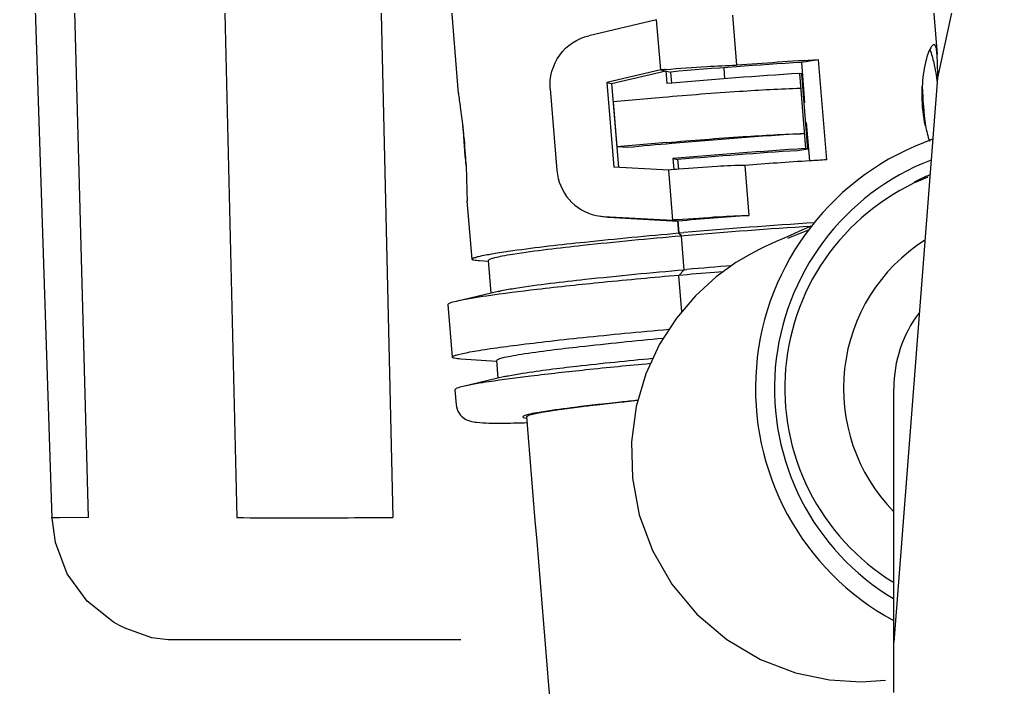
# Model space of a CAD drawing. Header units: metres. Extents: x 27859 to 32645, y 1492 to 8791.
# Drawn here: x 29839.55 to 29879.06, y 4942.13 to 4968.69 of the extents above; entities that cross this region are included whole.
import ezdxf

# ---------------------------------------------------------------- set-up
doc = ezdxf.new("R2010")
doc.units = ezdxf.units.M
doc.linetypes.add('CENTER', pattern=[2, 1.25, -0.25, 0.25, -0.25])
doc.layers.add('E-EQPT', color=190, linetype='Continuous')
doc.layers.add('E-HAT', color=253, linetype='CENTER', lineweight=15)

# ---------------------------------------------------------------- blocks, each defined once
blk = doc.blocks.new('EDG')
at = {"color": 0, "linetype": 'Continuous'}
for p, q in [((995.993, 2565.425, 1), (995.993, 2553.325, 1)), ((997.295, 2564.994, 1), (996.318, 2564.931, 1)), ((998.546, 2564.92, 1), (997.295, 2564.994, 1)), ((999.898, 2564.639, 1), (998.546, 2564.92, 1)), ((1001.296, 2564.107, 1), (999.898, 2564.639, 1)), ((1002.637, 2563.317, 1), (1001.296, 2564.107, 1)), ((994.246, 2540.964, 1), (995.993, 2563.425, 1)), ((1003.828, 2562.304, 1), (1002.637, 2563.317, 1)), ((1013.209, 2563.325, 1), (1024.861, 2563.325, 1)), ((1024.861, 2563.325, 1), (1025.5, 2563.247, 1)), ((1025.5, 2563.247, 1), (1026.539, 2562.879, 1)), ((1026.539, 2562.879, 1), (1026.788, 2562.755, 1)), ((1026.788, 2562.755, 1), (1026.79, 2562.754, 1)), ((1026.79, 2562.754, 1), (1027.03, 2562.62, 1)), ((1004.822, 2561.108, 1), (1003.828, 2562.304, 1)), ((1027.03, 2562.62, 1), (1028.078, 2561.787, 1)), ((1028.078, 2561.787, 1), (1028.867, 2560.705, 1)), ((1005.59, 2559.774, 1), (1004.822, 2561.108, 1)), ((1028.867, 2560.705, 1), (1029.342, 2559.454, 1)), ((1006.114, 2558.352, 1), (1005.59, 2559.774, 1)), ((1029.342, 2559.454, 1), (1029.468, 2558.488, 1)), ((1006.39, 2556.892, 1), (1006.114, 2558.352, 1)), ((1016.392, 2537.825, 1), (1015.917, 2558.455, 1)), ((1022.614, 2537.825, 1), (1022.124, 2558.455, 1)), ((1028.028, 2558.455, 1), (1029.158, 2558.467, 1)), ((1028.028, 2558.455, 1), (1028.582, 2537.825, 1)), ((1029.158, 2558.467, 1), (1029.513, 2558.47, 1)), ((1029.468, 2558.485, 1), (1030.144, 2537.823, 1)), ((1006.427, 2555.443, 1), (1006.39, 2556.892, 1)), ((1006.24, 2554.047, 1), (1006.427, 2555.443, 1)), ((1005.857, 2552.745, 1), (1006.24, 2554.047, 1)), ((1013.448, 2553.373, 1), (1013.4, 2553.971, 1)), ((1006.169, 2553.804, 1), (1006.398, 2553.827, 1)), ((1011.458, 2552.847, 1), (1013.127, 2553.244, 1)), ((1011.73, 2552.912, 1), (1011.787, 2552.213, 1)), ((1005.311, 2551.564, 1), (1005.857, 2552.745, 1)), ((1011.79, 2552.256, 1), (1013.216, 2552.155, 1)), ((1013.724, 2549.987, 1), (1013.554, 2552.079, 1)), ((1004.64, 2550.525, 1), (1005.311, 2551.564, 1)), ((1003.881, 2549.635, 1), (1004.64, 2550.525, 1)), ((1004.427, 2550.275, 1), (1004.545, 2548.824, 1)), ((1003.057, 2548.885, 1), (1003.881, 2549.635, 1)), ((1011.734, 2549.461, 1), (1013.403, 2549.858, 1)), ((1012.006, 2549.525, 1), (1012.112, 2548.229, 1)), ((1002.268, 2548.317, 1), (1003.057, 2548.885, 1)), ((1004.205, 2548.795, 1), (1004.545, 2548.825, 1)), ((1004.545, 2548.824, 1), (1004.331, 2548.597, 1)), ((1004.331, 2548.597, 1), (1004.221, 2548.588, 1)), ((1004.331, 2548.597, 1), (1004.441, 2547.257, 1)), ((1001.69, 2547.974, 1), (1002.268, 2548.317, 1)), ((1012.115, 2548.272, 1), (1012.465, 2548.247, 1)), ((1012.768, 2548.179, 1), (1012.957, 2545.863, 1)), ((1000.898, 2547.581, 1), (1001.108, 2547.679, 1)), ((1001.108, 2547.679, 1), (1001.346, 2547.795, 1)), ((1001.346, 2547.795, 1), (1001.69, 2547.974, 1)), ((999.692, 2547.149, 1), (1000.014, 2547.274, 1)), ((1000.014, 2547.274, 1), (1000.131, 2547.32, 1)), ((1000.117, 2547.23, 1), (1000.414, 2547.362, 1)), ((1000.131, 2547.32, 1), (1000.224, 2547.355, 1)), ((1000.414, 2547.362, 1), (1000.672, 2547.478, 1)), ((1000.672, 2547.478, 1), (1000.898, 2547.581, 1)), ((1004.33, 2547.248, 1), (1004.441, 2547.257, 1)), ((1004.441, 2547.257, 1), (1004.537, 2547.136, 1)), ((1004.537, 2547.136, 1), (1004.441, 2547.257, 1)), ((999.221, 2546.84, 1), (999.766, 2547.076, 1)), ((999.351, 2547.013, 1), (999.692, 2547.149, 1)), ((999.766, 2547.076, 1), (1000.117, 2547.23, 1)), ((1004.537, 2547.136, 1), (1004.341, 2547.12, 1)), ((1004.575, 2546.664, 1), (1004.537, 2547.136, 1)), ((1004.537, 2547.136, 1), (1004.575, 2546.664, 1)), ((1007.363, 2546.511, 1), (1004.575, 2546.664, 1)), ((1004.575, 2546.664, 1), (1004.777, 2546.622, 1)), ((1007.539, 2546.474, 1), (1004.777, 2546.622, 1)), ((1004.777, 2546.622, 1), (1004.94, 2544.63, 1)), ((1007.659, 2546.472, 1), (1007.363, 2546.511, 1)), ((1007.832, 2546.436, 1), (1007.539, 2546.474, 1)), ((1001.917, 2544.444, 1), (1001.755, 2546.436, 1)), ((1004.545, 2544.598, 1), (1004.576, 2544.216, 1)), ((1004.778, 2544.174, 1), (1004.742, 2544.614, 1)), ((1004.94, 2544.63, 1), (1007.127, 2544.513, 1)), ((1007.22, 2541.183, 1), (1006.948, 2544.523, 1)), ((1007.401, 2541.145, 1), (1007.127, 2544.513, 1)), ((1009.657, 2541.406, 1), (1009.392, 2544.651, 1)), ((998.658, 2544.225, 1), (998.983, 2540.241, 1)), ((999.473, 2542.74, 1), (999.349, 2544.268, 1)), ((1004.778, 2544.174, 1), (1004.576, 2544.216, 1)), ((999.406, 2543.796, 1), (999.82, 2543.861, 1)), ((999.406, 2543.796, 1), (999.649, 2540.808, 1)), ((999.406, 2543.796, 1), (999.502, 2543.776, 1)), ((999.745, 2540.788, 1), (999.502, 2543.776, 1)), ((1005.029, 2543.535, 1), (1007.004, 2543.706, 1)), ((1006.576, 2543.735, 1), (1007.004, 2543.706, 1)), ((1007.15, 2541.913, 1), (1007.004, 2543.706, 1)), ((999.492, 2542.736, 1), (999.473, 2542.74, 1)), ((999.538, 2541.943, 1), (999.556, 2541.952, 1)), ((999.668, 2540.35, 1), (999.538, 2541.943, 1)), ((1005.175, 2541.742, 1), (1007.15, 2541.913, 1)), ((1013.306, 2541.584, 1), (1013.618, 2537.748, 1)), ((988.994, 2516.141, 1), (994.246, 2540.964, 1)), ((1002.706, 2540.998, 1), (1002.741, 2540.559, 1)), ((1004.824, 2541.17, 1), (1004.86, 2540.731, 1)), ((1004.826, 2541.17, 1), (1005.022, 2541.187, 1)), ((1005.062, 2540.689, 1), (1005.022, 2541.187, 1)), ((1007.22, 2541.183, 1), (1005.062, 2540.689, 1)), ((1005.264, 2540.647, 1), (1007.401, 2541.145, 1)), ((1007.401, 2541.145, 1), (1007.22, 2541.183, 1)), ((999.649, 2540.808, 1), (999.745, 2540.788, 1)), ((1005.264, 2540.647, 1), (1004.86, 2540.731, 1)), ((1005.264, 2540.647, 1), (1005.427, 2538.655, 1)), ((998.983, 2540.241, 1), (999.668, 2540.35, 1)), ((1002.404, 2538.469, 1), (1002.242, 2540.461, 1)), ((994.582, 2536.196, 1), (994.269, 2540.032, 1)), ((1005.427, 2538.655, 1), (1008.125, 2539.284, 1))]:
    blk.add_line(p, q, dxfattribs=at)
for centre, radius, start, end in [((990.993, 2553.325, 1), 10.5, 289.199, 61.4839), ((990.993, 2553.325, 1), 9.747, 291.1559, 59.0796), ((990.993, 2553.325, 1), 7, 302.516, 44.3506), ((990.993, 2553.325, 1), 5, 322.9767, 0), ((984.795, 2773.852, 1), 226.101, 274.47623, 274.92882), ((981.112, 2819.038, 1), 271.227, 274.57952, 274.88425), ((986.483, 2752.417, 1), 205.944, 273.56399, 274.97137), ((984.342, 2779.602, 1), 233.341, 273.63269, 274.91672), ((983.728, 2786.934, 1), 241.173, 274.28655, 274.95878), ((998.267, 2621.668, 1), 75.328, 274.80773, 274.95763), ((990.993, 2553.325, 1), 9.218, 292.7107, 296.9999), ((998.372, 2620.354, 1), 76.008, 274.65853, 274.95709), ((988.887, 2711.386, 1), 167.446, 273.34534, 273.57973), ((986.512, 2748.935, 1), 205.07, 273.58692, 274.30808), ((984.471, 2778.061, 1), 234.767, 273.67081, 274.96218), ((988.391, 2729.074, 1), 185.565, 273.53094, 275.00353), ((994.933, 2542.195, 1), 18.212, 2.2035, 7.115), ((985.173, 2770.226, 1), 227.5, 274.95597, 275.39842), ((988.598, 2541.581, 1), 6.27, 11.8258, 17.692), ((985.286, 2767.314, 1), 224.589, 273.64155, 274.99145), ((976.671, 2540.611, 1), 18.204, 2.2025, 7.1161), ((985.539, 2764.083, 1), 223.746, 273.64034, 274.94495), ((989.136, 2719.523, 1), 179.482, 273.36404, 275.02594), ((998.754, 2615.692, 1), 75.328, 274.80773, 274.95763), ((986.719, 2747.033, 1), 207.155, 273.39411, 274.29747)]:
    blk.add_arc(centre, radius, start, end, dxfattribs=at)
blk.add_open_spline([(1010.602, 2554.445, 1), (1009.883, 2563.269, 1), (1009.148, 2571.973, 1), (1008.429, 2580.585, 1)], degree=3, dxfattribs=at)
for points, knots in [([(994.635, 2544.911, 1), (996.163, 2545.515, 1), (998.935, 2547.635, 1), (1000.761, 2552.487, 1), (999.795, 2557.583, 1), (997.43, 2560.155, 1), (996.03, 2561.021, 1)], [0, 0, 0, 0, 0.249626, 0.499564, 0.749813, 1, 1, 1, 1]), ([(1022.124, 2558.455, 1), (1021.409, 2558.482, 1), (1019.339, 2558.468, 1), (1017.271, 2558.466, 1), (1015.917, 2558.455, 1)], [0, 0, 0, 0, 0.345811, 1, 1, 1, 1]), ([(1006.398, 2553.827, 1), (1006.548, 2553.843, 1), (1006.773, 2553.867, 1), (1007.035, 2553.895, 1), (1007.184, 2553.911, 1), (1007.296, 2553.923, 1), (1007.39, 2553.933, 1), (1007.465, 2553.941, 1), (1007.512, 2553.946, 1), (1007.549, 2553.95, 1), (1007.572, 2553.953, 1), (1007.591, 2553.955, 1), (1007.604, 2553.956, 1), (1007.616, 2553.958, 1), (1007.64, 2553.961, 1), (1007.677, 2553.965, 1), (1007.725, 2553.971, 1), (1007.774, 2553.976, 1), (1007.839, 2553.984, 1), (1007.952, 2553.998, 1), (1008.114, 2554.017, 1), (1008.276, 2554.036, 1), (1008.39, 2554.049, 1), (1008.455, 2554.057, 1), (1008.503, 2554.063, 1), (1008.552, 2554.069, 1), (1008.588, 2554.073, 1), (1008.613, 2554.076, 1), (1008.623, 2554.077, 1), (1008.631, 2554.078, 1), (1008.638, 2554.079, 1), (1008.649, 2554.08, 1), (1008.666, 2554.083, 1), (1008.692, 2554.086, 1), (1008.725, 2554.091, 1), (1008.778, 2554.098, 1), (1008.844, 2554.107, 1), (1008.923, 2554.117, 1), (1009.002, 2554.128, 1), (1009.081, 2554.139, 1), (1009.16, 2554.15, 1), (1009.239, 2554.16, 1), (1009.305, 2554.169, 1), (1009.358, 2554.176, 1), (1009.391, 2554.181, 1), (1009.417, 2554.184, 1), (1009.437, 2554.187, 1), (1009.453, 2554.189, 1), (1009.465, 2554.191, 1), (1009.471, 2554.192, 1), (1009.477, 2554.192, 1), (1009.48, 2554.193, 1), (1009.485, 2554.194, 1), (1009.493, 2554.195, 1), (1009.505, 2554.197, 1), (1009.52, 2554.199, 1), (1009.539, 2554.203, 1), (1009.564, 2554.206, 1), (1009.603, 2554.213, 1), (1009.651, 2554.221, 1), (1009.709, 2554.23, 1), (1009.768, 2554.24, 1), (1009.826, 2554.249, 1), (1009.884, 2554.259, 1), (1009.943, 2554.268, 1), (1009.991, 2554.276, 1), (1010.03, 2554.282, 1), (1010.054, 2554.286, 1), (1010.074, 2554.29, 1), (1010.086, 2554.291, 1), (1010.094, 2554.293, 1), (1010.099, 2554.294, 1), (1010.101, 2554.294, 1), (1010.105, 2554.295, 1), (1010.111, 2554.296, 1), (1010.119, 2554.298, 1), (1010.131, 2554.301, 1), (1010.145, 2554.304, 1), (1010.163, 2554.308, 1), (1010.187, 2554.313, 1), (1010.228, 2554.323, 1), (1010.288, 2554.336, 1), (1010.347, 2554.349, 1), (1010.388, 2554.359, 1), (1010.412, 2554.364, 1), (1010.43, 2554.368, 1), (1010.445, 2554.371, 1), (1010.457, 2554.374, 1), (1010.464, 2554.376, 1), (1010.47, 2554.377, 1), (1010.474, 2554.378, 1), (1010.477, 2554.378, 1), (1010.478, 2554.379, 1), (1010.48, 2554.38, 1), (1010.482, 2554.381, 1), (1010.486, 2554.383, 1), (1010.491, 2554.386, 1), (1010.499, 2554.39, 1), (1010.509, 2554.395, 1), (1010.52, 2554.401, 1), (1010.536, 2554.41, 1), (1010.555, 2554.42, 1), (1010.579, 2554.432, 1), (1010.594, 2554.441, 1), (1010.602, 2554.445, 1)], [0, 0, 0, 0, 0.0625, 0.09375, 0.109375, 0.125, 0.140625, 0.148438, 0.15625, 0.160156, 0.164062, 0.166016, 0.167969, 0.169922, 0.171875, 0.179688, 0.1875, 0.195312, 0.203125, 0.21875, 0.25, 0.28125, 0.296875, 0.304688, 0.3125, 0.320312, 0.328125, 0.330078, 0.332031, 0.333008, 0.333984, 0.335938, 0.339844, 0.34375, 0.351562, 0.359375, 0.375, 0.390625, 0.40625, 0.421875, 0.4375, 0.453125, 0.46875, 0.476562, 0.484375, 0.488281, 0.492188, 0.496094, 0.498047, 0.499023, 0.5, 0.500977, 0.501953, 0.503906, 0.507812, 0.511719, 0.515625, 0.523438, 0.53125, 0.546875, 0.5625, 0.578125, 0.59375, 0.609375, 0.625, 0.640625, 0.648438, 0.65625, 0.660156, 0.664062, 0.666016, 0.666992, 0.667969, 0.669922, 0.671875, 0.675781, 0.679688, 0.6875, 0.695312, 0.703125, 0.71875, 0.75, 0.78125, 0.796875, 0.804688, 0.8125, 0.820312, 0.824219, 0.828125, 0.830078, 0.832031, 0.833008, 0.833984, 0.835938, 0.839844, 0.84375, 0.851562, 0.859375, 0.875, 0.890625, 0.90625, 0.9375, 0.96875, 1, 1, 1, 1]), ([(1008.667, 2554.074, 1), (1009.088, 2554.126, 1), (1009.741, 2554.219, 1), (1010.398, 2554.321, 1), (1010.626, 2554.39, 1)], [0, 0, 0, 0, 0.640799, 1, 1, 1, 1]), ([(1013.064, 2554.523, 1), (1012.923, 2554.614, 1), (1012.588, 2554.684, 1), (1012.045, 2554.702, 1), (1011.38, 2554.704, 1), (1010.876, 2554.691, 1), (1010.591, 2554.682, 1)], [0, 0, 0, 0, 0.202681, 0.393267, 0.657609, 1, 1, 1, 1]), ([(1010.752, 2554.457, 1), (1010.75, 2554.471, 1), (1010.693, 2554.492, 1), (1010.653, 2554.498, 1), (1010.62, 2554.502, 1)], [0, 0, 0, 0, 0.299246, 1, 1, 1, 1]), ([(1010.626, 2554.39, 1), (1010.658, 2554.4, 1), (1010.697, 2554.412, 1), (1010.753, 2554.442, 1), (1010.752, 2554.457, 1)], [0, 0, 0, 0, 0.701607, 1, 1, 1, 1]), ([(1013.4, 2553.971, 1), (1013.39, 2554.091, 1), (1013.313, 2554.311, 1), (1013.149, 2554.468, 1), (1013.064, 2554.523, 1)], [0, 0, 0, 0, 0.544511, 1, 1, 1, 1]), ([(1006.176, 2553.798, 1), (1006.405, 2553.821, 1), (1007.236, 2553.906, 1), (1008.066, 2553.999, 1), (1008.667, 2554.074, 1)], [0, 0, 0, 0, 0.27571, 1, 1, 1, 1]), ([(1005.674, 2552.336, 1), (1006.529, 2552.415, 1), (1008.115, 2552.57, 1), (1010.258, 2552.806, 1), (1011.888, 2553.022, 1), (1012.788, 2553.163, 1), (1013.127, 2553.244, 1)], [0, 0, 0, 0, 0.343025, 0.636647, 0.860713, 1, 1, 1, 1]), ([(1013.127, 2553.244, 1), (1013.209, 2553.263, 1), (1013.316, 2553.292, 1), (1013.42, 2553.335, 1), (1013.449, 2553.362, 1), (1013.448, 2553.373, 1)], [0, 0, 0, 0, 0.715266, 0.905855, 1, 1, 1, 1]), ([(1011.458, 2552.847, 1), (1011.413, 2552.836, 1), (1011.181, 2552.786, 1), (1010.947, 2552.746, 1), (1010.758, 2552.716, 1)], [0, 0, 0, 0, 0.194714, 1, 1, 1, 1]), ([(1010.758, 2552.716, 1), (1010.043, 2552.603, 1), (1008.315, 2552.393, 1), (1006.583, 2552.216, 1), (1005.57, 2552.12, 1)], [0, 0, 0, 0, 0.415831, 1, 1, 1, 1]), ([(1013.554, 2552.079, 1), (1013.555, 2552.061, 1), (1013.49, 2552.022, 1), (1013.382, 2551.987, 1), (1013.18, 2551.935, 1), (1012.912, 2551.881, 1), (1012.565, 2551.819, 1), (1011.964, 2551.725, 1), (1011.049, 2551.601, 1), (1009.776, 2551.447, 1), (1008.298, 2551.286, 1), (1006.66, 2551.122, 1), (1005.52, 2551.017, 1), (1004.93, 2550.965, 1)], [0, 0, 0, 0, 0.006168, 0.020466, 0.043533, 0.075338, 0.115684, 0.164301, 0.284856, 0.433457, 0.605694, 0.796413, 1, 1, 1, 1]), ([(1010.819, 2551.974, 1), (1010.96, 2551.996, 1), (1011.198, 2552.036, 1), (1011.518, 2552.1, 1), (1011.675, 2552.147, 1), (1011.789, 2552.188, 1), (1011.787, 2552.213, 1)], [0, 0, 0, 0, 0.425486, 0.735069, 0.925417, 1, 1, 1, 1]), ([(1013.216, 2552.155, 1), (1013.3, 2552.149, 1), (1013.41, 2552.137, 1), (1013.519, 2552.112, 1), (1013.553, 2552.09, 1), (1013.554, 2552.079, 1)], [0, 0, 0, 0, 0.715207, 0.905882, 1, 1, 1, 1]), ([(1005.169, 2551.335, 1), (1006.274, 2551.436, 1), (1008.16, 2551.626, 1), (1010.043, 2551.851, 1), (1010.819, 2551.974, 1)], [0, 0, 0, 0, 0.585304, 1, 1, 1, 1]), ([(1004.545, 2548.824, 1), (1005.551, 2548.912, 1), (1007.433, 2549.086, 1), (1009.983, 2549.354, 1), (1011.931, 2549.602, 1), (1013.004, 2549.763, 1), (1013.403, 2549.858, 1)], [0, 0, 0, 0, 0.339537, 0.635581, 0.862287, 1, 1, 1, 1]), ([(1013.403, 2549.858, 1), (1013.485, 2549.877, 1), (1013.592, 2549.906, 1), (1013.696, 2549.949, 1), (1013.725, 2549.976, 1), (1013.724, 2549.987, 1)], [0, 0, 0, 0, 0.715266, 0.905855, 1, 1, 1, 1]), ([(1011.034, 2549.33, 1), (1010.116, 2549.185, 1), (1007.882, 2548.928, 1), (1005.645, 2548.711, 1), (1004.331, 2548.597, 1)], [0, 0, 0, 0, 0.413591, 1, 1, 1, 1]), ([(1011.734, 2549.461, 1), (1011.689, 2549.45, 1), (1011.457, 2549.4, 1), (1011.223, 2549.36, 1), (1011.034, 2549.33, 1)], [0, 0, 0, 0, 0.194714, 1, 1, 1, 1]), ([(1011.144, 2547.99, 1), (1011.285, 2548.012, 1), (1011.522, 2548.053, 1), (1011.842, 2548.116, 1), (1012, 2548.163, 1), (1012.114, 2548.204, 1), (1012.112, 2548.229, 1)], [0, 0, 0, 0, 0.425486, 0.735069, 0.925417, 1, 1, 1, 1]), ([(1012.768, 2548.179, 1), (1012.769, 2548.166, 1), (1012.729, 2548.136, 1), (1012.654, 2548.11, 1), (1012.522, 2548.071, 1), (1012.252, 2548.011, 1), (1011.788, 2547.929, 1), (1011.384, 2547.87, 1), (1011.151, 2547.837, 1)], [0, 0, 0, 0, 0.022995, 0.073238, 0.15369, 0.264513, 0.575462, 1, 1, 1, 1]), ([(1012.465, 2548.247, 1), (1012.54, 2548.242, 1), (1012.639, 2548.232, 1), (1012.737, 2548.209, 1), (1012.767, 2548.189, 1), (1012.768, 2548.179, 1)], [0, 0, 0, 0, 0.715207, 0.905882, 1, 1, 1, 1]), ([(1004.441, 2547.257, 1), (1005.754, 2547.371, 1), (1007.991, 2547.587, 1), (1010.225, 2547.844, 1), (1011.144, 2547.99, 1)], [0, 0, 0, 0, 0.586409, 1, 1, 1, 1]), ([(1011.151, 2547.837, 1), (1010.198, 2547.704, 1), (1007.994, 2547.454, 1), (1005.787, 2547.245, 1), (1004.537, 2547.136, 1)], [0, 0, 0, 0, 0.433906, 1, 1, 1, 1]), ([(1004.581, 2546.605, 1), (1004.035, 2546.56, 1), (1003.094, 2546.492, 1), (1002.151, 2546.44, 1), (1001.755, 2546.436, 1)], [0, 0, 0, 0, 0.579941, 1, 1, 1, 1]), ([(1009.392, 2544.651, 1), (1009.358, 2545.068, 1), (1009.017, 2545.9, 1), (1008.238, 2546.351, 1), (1007.832, 2546.436, 1)], [0, 0, 0, 0, 0.502152, 1, 1, 1, 1]), ([(1013.004, 2544.451, 1), (1012.993, 2544.72, 1), (1012.982, 2545.193, 1), (1012.973, 2545.667, 1), (1012.956, 2545.871, 1)], [0, 0, 0, 0, 0.568641, 1, 1, 1, 1]), ([(1001.917, 2544.444, 1), (1002.285, 2544.448, 1), (1003.161, 2544.494, 1), (1004.037, 2544.556, 1), (1004.545, 2544.597, 1)], [0, 0, 0, 0, 0.418961, 1, 1, 1, 1]), ([(1013.004, 2544.451, 1), (1013.021, 2544.058, 1), (1013.057, 2543.539, 1), (1013.116, 2543.022, 1), (1013.131, 2542.896, 1)], [0, 0, 0, 0, 0.755768, 1, 1, 1, 1]), ([(1005.029, 2543.535, 1), (1004.015, 2543.447, 1), (1002.19, 2543.308, 1), (1000.362, 2543.202, 1), (999.551, 2543.179, 1)], [0, 0, 0, 0, 0.556459, 1, 1, 1, 1]), ([(1013.306, 2541.575, 1), (1013.291, 2541.761, 1), (1013.224, 2542.2, 1), (1013.163, 2542.64, 1), (1013.131, 2542.896, 1)], [0, 0, 0, 0, 0.419493, 1, 1, 1, 1]), ([(994.735, 2542.868, 1), (994.815, 2542.482, 1), (994.875, 2541.959, 1), (994.868, 2541.437, 1), (994.862, 2541.309, 1)], [0, 0, 0, 0, 0.754946, 1, 1, 1, 1]), ([(999.697, 2541.386, 1), (1000.508, 2541.41, 1), (1002.336, 2541.515, 1), (1004.161, 2541.654, 1), (1005.175, 2541.742, 1)], [0, 0, 0, 0, 0.443541, 1, 1, 1, 1]), ([(1009.657, 2541.406, 1), (1009.695, 2540.94, 1), (1009.43, 2539.954, 1), (1008.576, 2539.389, 1), (1008.125, 2539.284, 1)], [0, 0, 0, 0, 0.501989, 1, 1, 1, 1]), ([(994.238, 2540.929, 1), (994.241, 2540.84, 1), (994.248, 2540.539, 1), (994.253, 2540.237, 1), (994.27, 2540.024, 1)], [0, 0, 0, 0, 0.292288, 1, 1, 1, 1]), ([(994.555, 2539.835, 1), (994.484, 2540.003, 1), (994.376, 2540.445, 1), (994.298, 2540.89, 1), (994.26, 2541.158, 1)], [0, 0, 0, 0, 0.402598, 1, 1, 1, 1]), ([(994.524, 2539.765, 1), (994.628, 2539.946, 1), (994.775, 2540.465, 1), (994.847, 2540.99, 1), (994.862, 2541.311, 1)], [0, 0, 0, 0, 0.394365, 1, 1, 1, 1]), ([(1005.068, 2540.63, 1), (1004.522, 2540.584, 1), (1003.581, 2540.516, 1), (1002.638, 2540.464, 1), (1002.242, 2540.461, 1)], [0, 0, 0, 0, 0.579943, 1, 1, 1, 1]), ([(994.27, 2540.024, 1), (994.274, 2539.968, 1), (994.286, 2539.866, 1), (994.307, 2539.741, 1), (994.357, 2539.635, 1), (994.399, 2539.639, 1)], [0, 0, 0, 0, 0.403759, 0.70171, 1, 1, 1, 1]), ([(994.399, 2539.639, 1), (994.409, 2539.64, 1), (994.466, 2539.664, 1), (994.499, 2539.721, 1), (994.524, 2539.765, 1)], [0, 0, 0, 0, 0.164488, 1, 1, 1, 1])]:
    blk.add_open_spline(points, degree=3, knots=knots, dxfattribs=at)

msp = doc.modelspace()

# ---------------------------------------------------------------- hatches: boundary and pattern name
at = {"layer": 'E-HAT', "linetype": 'Continuous'}
h = msp.add_hatch(dxfattribs=at)
h.set_pattern_fill('AR-CONC', color=8, scale=40, angle=90)
h.set_pattern_definition([(140, (30868.3, 2757.35), (25.101, 286.904), [30, -330]), (85, (30868.3, 2757.35), (-300.877, -55.5), [24, -264]), (190.4514, (30870.4, 2781.26), (-275.776, 231.404), [25.496, -280.457]), (136.184, (30788.3, 2757.35), (66.208, 426.897), [45, -495]), (186.636, (30793.8, 2792.93), (-389.647, 373.865), [38.244, -420.686]), (81.184, (30788.3, 2757.35), (-389.647, 373.865), [36, -396]), (111, (30808.3, 2797.35), (161.0476, 238.763), [30, -330]), (56, (30808.3, 2797.35), (-290.06, 97.326), [24, -264]), (161.4514, (30821.72, 2817.25), (-129.012, 336.089), [25.496, -280.457]), (127.5, (30868.3, 2757.35), (-133.1575, 4.864), [0, -260.8, 0, -268, 0, -265]), (97.5, (30868.3, 2757.35), (-157.7647, 105.2278), [0, -152.8, 0, -254.8, 0, -101]), (57.5, (30868.3, 2668.15), (9.022, 213.529), [0, -100, 0, -312, 0, -414]), (47.5, (30868.3, 2628.15), (-40.042, 233.2745), [0, -130, 0, -207.2, 0, -294])])
h.paths.add_polyline_path([(32053.297, 1585.353), (28053.297, 1585.353), (28053.297, 2085.353), (28638.297, 2085.353), (28638.297, 8185.353), (28053.297, 8185.353), (28053.297, 8685.353), (32053.297, 8685.353), (32053.297, 8185.353), (31468.297, 8185.353), (31468.297, 2085.353), (32053.297, 2085.353)])

# ---------------------------------------------------------------- next in the draw order: wipeouts: each hides what was drawn before it
msp.add_wipeout([(30870.305, 2757.353), (29240.319, 2757.353), (29240.319, 7507.34), (30870.305, 7507.34)]).translate(0, 0, -732205.316).dxf.layer = 'E-EQPT'

# ---------------------------------------------------------------- next in the draw order: block references
at = {"layer": 'E-EQPT', "rotation": 180}
msp.add_blockref('EDG', (30870.305, 7507.34, -732206.316), dxfattribs=at)

doc.saveas('drawing.dxf')
